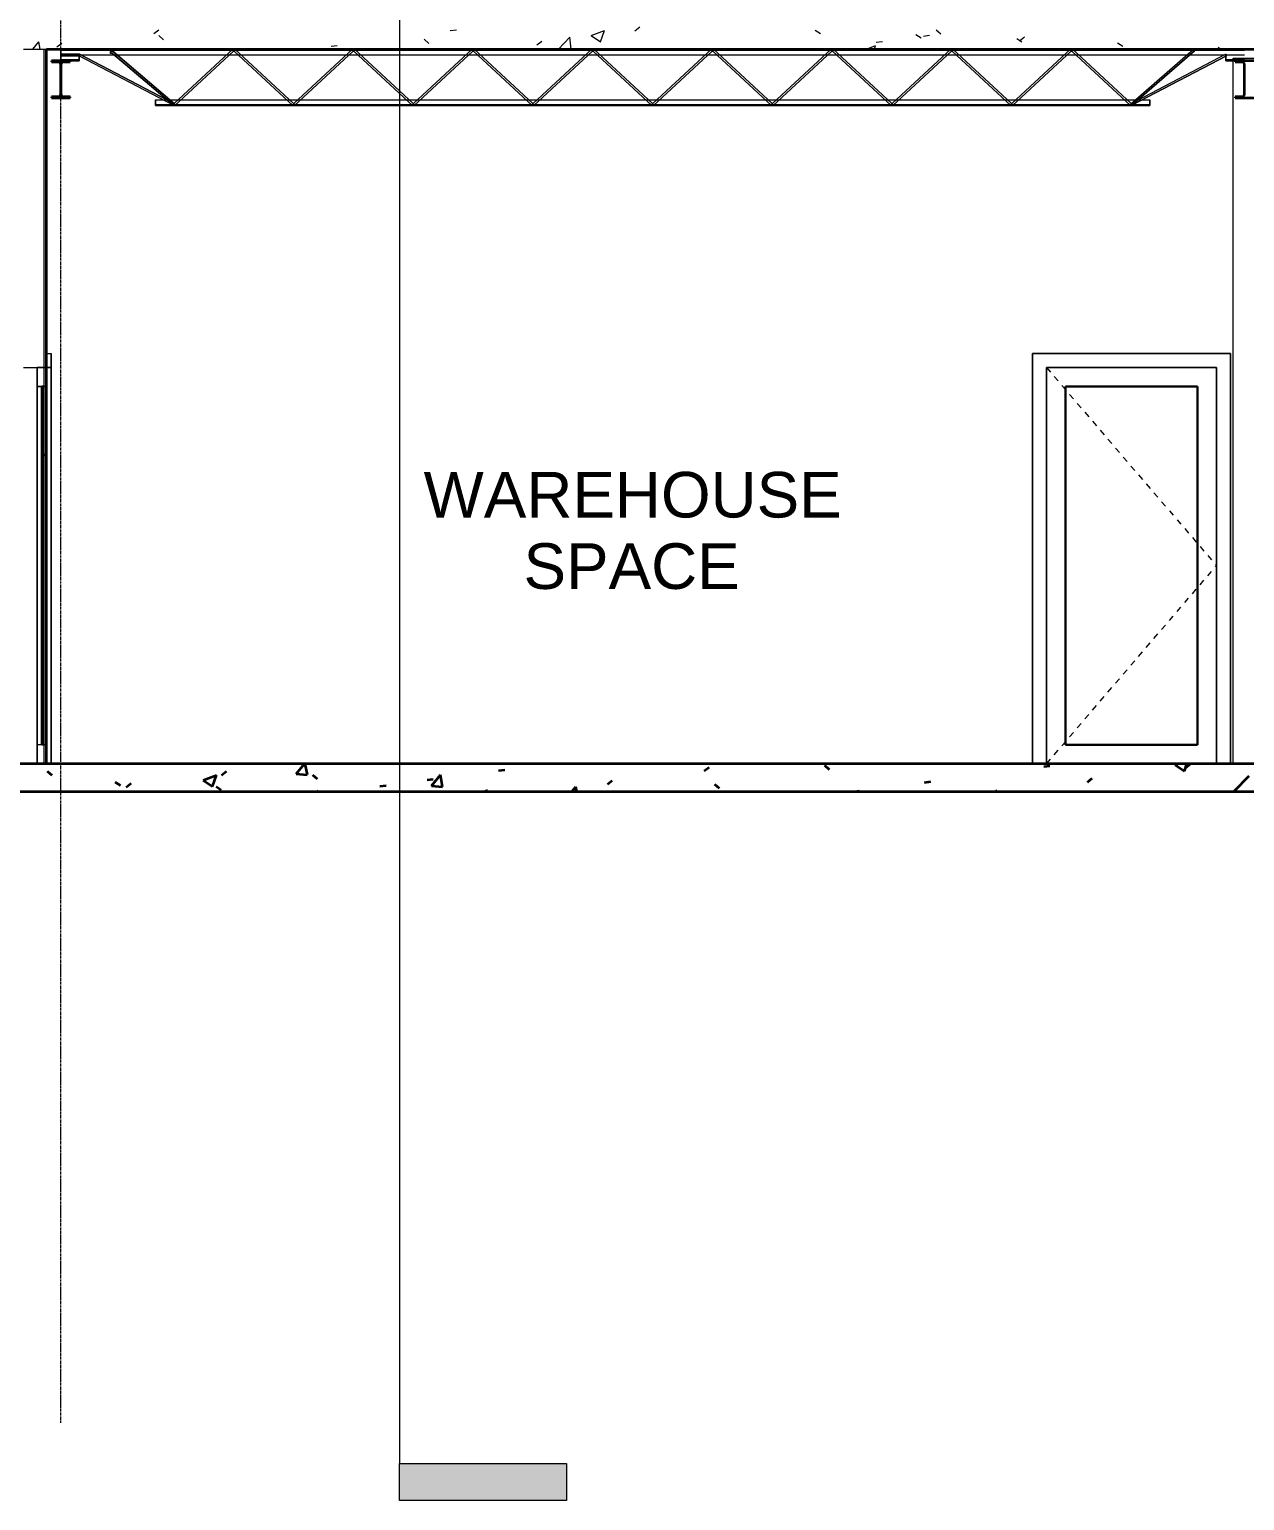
# Model space of a CAD drawing. Header units: millimetres. Extents: x -31954 to 493870, y 99509 to 604061.
# Drawn here: x 344206 to 350750, y 118149 to 126074 of the extents above; entities that cross this region are included whole.
import ezdxf

# ---------------------------------------------------------------- set-up
doc = ezdxf.new("R2010")
doc.units = ezdxf.units.MM
doc.header["$LTSCALE"] = 10
doc.linetypes.add('Center', pattern=[2, 1.25, -0.25, 0.25, -0.25])
doc.linetypes.add('Dash', pattern=[6.35, 3.175, -3.175])
for name, color, linetype, lineweight in [('A-ANNOTATIONS', 1, 'Continuous', 9), ('A-DOOR', 1, 'Continuous', 18), ('A-DOOR-GLAZ', 1, 'Continuous', 25), ('A-FLOR-LEVL', 6, 'Continuous', 9), ('A-FLOR-OTLN', 6, 'Continuous', 9), ('A-FLOR-PATT', 8, 'Continuous', 35), ('A-HATCH', 9, 'Continuous', 0), ('A-WALL', 2, 'Continuous', 18), ('C-BLDG', 6, 'Continuous', 35), ('S-BEAM-STEEL-SECTION', 4, 'Continuous', 20), ('S-GRID', 6, 'Center', 9)]:
    doc.layers.add(name, color=color, linetype=linetype, lineweight=lineweight)
doc.styles.get("Standard").update_dxf_attribs({"font": 'arial.ttf', "width": 0.8})
pattern_1 = [(45, (352317.82, 116967.97), (-247.487, 247.487), []), (45, (352317.82, 117342.97), (-247.487, 247.487), [])]

msp = doc.modelspace()

# ---------------------------------------------------------------- hatches: boundary and pattern name
at = {"layer": 'A-ANNOTATIONS'}
msp.add_hatch(color=256, dxfattribs=at).paths.add_polyline_path([(347099, 118348.8), (346199, 118348.8), (346199, 118148.8), (347099, 118148.8)], flags=0)
at = {"layer": 'S-BEAM-STEEL-SECTION'}
h = msp.add_hatch(dxfattribs=at)
h.set_pattern_fill('FP_5', color=256, style=0, pattern_type=2)
h.set_pattern_definition(pattern_1)
edge = h.paths.add_edge_path(flags=0)
edge.add_arc((344361.1, 125721.5), 11.8, 270, 360)
edge.add_line((344372.9, 125721.5), (344372.9, 125887.5))
edge.add_arc((344361.1, 125887.5), 11.8, 0, 90)
edge.add_line((344361.1, 125899.3), (344325, 125899.3))
edge.add_line((344325, 125899.3), (344325, 125904.5))
edge.add_line((344325, 125904.5), (344425, 125904.5))
edge.add_line((344425, 125904.5), (344425, 125899.3))
edge.add_line((344425, 125899.3), (344389, 125899.3))
edge.add_arc((344389, 125887.5), 11.8, 90, 180)
edge.add_line((344377.2, 125887.5), (344377.2, 125721.5))
edge.add_arc((344389, 125721.5), 11.8, 180, 270)
edge.add_line((344389, 125709.7), (344425, 125709.7))
edge.add_line((344425, 125709.7), (344425, 125704.5))
edge.add_line((344425, 125704.5), (344325, 125704.5))
edge.add_line((344325, 125704.5), (344325, 125709.7))
edge.add_line((344325, 125709.7), (344361.1, 125709.7))
h = msp.add_hatch(dxfattribs=at)
h.set_pattern_fill('FP_5', color=256, style=0, pattern_type=2)
h.set_pattern_definition(pattern_1)
edge = h.paths.add_edge_path(flags=0)
edge.add_arc((350736.1, 125721.5), 11.8, 270, 360)
edge.add_line((350747.9, 125721.5), (350747.9, 125887.5))
edge.add_arc((350736.1, 125887.5), 11.8, 0, 90)
edge.add_line((350736.1, 125899.3), (350700, 125899.3))
edge.add_line((350700, 125899.3), (350700, 125904.5))
edge.add_line((350700, 125904.5), (350800, 125904.5))
edge.add_line((350800, 125904.5), (350800, 125899.3))
edge.add_line((350800, 125899.3), (350764, 125899.3))
edge.add_arc((350764, 125887.5), 11.8, 90, 180)
edge.add_line((350752.2, 125887.5), (350752.2, 125721.5))
edge.add_arc((350764, 125721.5), 11.8, 180, 270)
edge.add_line((350764, 125709.7), (350800, 125709.7))
edge.add_line((350800, 125709.7), (350800, 125704.5))
edge.add_line((350800, 125704.5), (350700, 125704.5))
edge.add_line((350700, 125704.5), (350700, 125709.7))
edge.add_line((350700, 125709.7), (350736.1, 125709.7))

# ---------------------------------------------------------------- linework, layer by layer
at = {"layer": 'A-ANNOTATIONS'}
msp.add_line((346199, 137115.7), (346199, 118348.8), dxfattribs=at)
at = {"layer": 'A-ANNOTATIONS', "lineweight": 18}
for p, q in [((346199, 118148.8), (346199, 118348.8)), ((346199, 118348.8), (347099, 118348.8)), ((347099, 118348.8), (347099, 118148.8)), ((347099, 118148.8), (346199, 118148.8))]:
    msp.add_line(p, q, dxfattribs=at)
at = {"layer": 'A-DOOR'}
for p, q in [((344299, 122118), (344299, 124328)), ((344299, 124328), (344299, 122118)), ((344299, 124328), (344324, 124328)), ((344299, 124328), (344324, 124328)), ((344324, 122118), (344324, 124328)), ((344324, 124328), (344324, 122118)), ((350674.5, 124328), (349607.5, 124328)), ((349607.5, 124328), (349607.5, 122118)), ((349607.5, 122118), (349607.5, 124328)), ((349607.5, 124328), (350674.5, 124328)), ((349607.5, 122118), (349607.5, 124328)), ((349607.5, 124328), (350674.5, 124328)), ((350674.5, 124328), (349607.5, 124328)), ((349607.5, 124328), (349607.5, 122118)), ((350674.5, 122118), (350674.5, 124328)), ((350674.5, 124328), (350674.5, 122118)), ((350674.5, 124328), (350674.5, 122118)), ((350674.5, 122118), (350674.5, 124328)), ((344248, 124252), (344248, 122118)), ((344248, 124252), (344248, 122118)), ((344248, 122118), (344248, 124252)), ((344248, 124252), (344299, 124252)), ((344299, 124252), (344248, 124252)), ((344299, 124252), (344299, 122118)), ((344299, 124252), (344299, 122118)), ((344299, 122118), (344299, 124252)), ((344324, 124252), (344299, 124252)), ((344299, 124252), (344324, 124252)), ((344299, 124252), (344299, 122118)), ((344299, 122118), (344299, 124252)), ((344324, 124252), (344324, 122118)), ((344324, 122118), (344324, 124252)), ((349683.5, 122118), (349683.5, 124252)), ((349683.5, 124252), (350598.5, 124252)), ((350598.5, 124252), (349683.5, 124252)), ((349683.5, 124252), (349683.5, 122118)), ((350598.5, 124252), (349683.5, 124252)), ((349683.5, 124252), (349683.5, 122118)), ((349683.5, 122118), (349683.5, 124252)), ((349683.5, 124252), (350598.5, 124252)), ((350598.5, 124252), (349683.5, 124252)), ((349683.5, 124252), (349683.5, 122118)), ((349683.5, 122118), (349683.5, 124252)), ((349683.5, 124252), (350598.5, 124252)), ((350598.5, 124252), (350598.5, 122118)), ((350598.5, 122118), (350598.5, 124252)), ((350598.5, 122118), (350598.5, 124252)), ((350598.5, 124252), (350598.5, 122118)), ((350598.5, 122118), (350598.5, 124252)), ((350598.5, 124252), (350598.5, 122118)), ((344248, 124150), (344248, 122220)), ((344248, 122220), (344248, 124150)), ((344248, 124150), (344248, 122220)), ((344248, 122220), (344248, 124150)), ((344248, 124150), (344299, 124150)), ((344299, 124150), (344248, 124150)), ((344248, 124150), (344299, 124150)), ((344299, 124150), (344248, 124150)), ((344299, 124150), (344299, 122220)), ((344299, 122220), (344299, 124150)), ((344299, 124150), (344299, 122220)), ((344299, 122220), (344299, 124150)), ((349785.5, 124150), (350496.5, 124150)), ((349785.5, 122220), (349785.5, 124150)), ((349785.5, 124150), (349785.5, 122220)), ((350496.5, 124150), (349785.5, 124150)), ((350496.5, 124150), (350496.5, 122220)), ((350496.5, 122220), (350496.5, 124150)), ((344299, 122220), (344248, 122220)), ((344299, 122220), (344248, 122220)), ((344299, 122220), (344248, 122220)), ((344299, 122220), (344248, 122220)), ((350496.5, 122220), (349785.5, 122220)), ((349785.5, 122220), (350496.5, 122220)), ((344299, 122118), (344248, 122118)), ((344299, 122118), (344248, 122118)), ((344299, 122118), (344324, 122118)), ((344299, 122118), (344324, 122118)), ((344299, 122118), (344324, 122118)), ((344299, 122118), (344324, 122118)), ((349607.5, 122118), (349683.5, 122118)), ((349683.5, 122118), (349607.5, 122118)), ((349683.5, 122118), (349607.5, 122118)), ((349607.5, 122118), (349683.5, 122118)), ((349683.5, 122118), (350598.5, 122118)), ((350598.5, 122118), (349683.5, 122118)), ((350598.5, 122118), (350674.5, 122118)), ((350674.5, 122118), (350598.5, 122118)), ((350674.5, 122118), (350598.5, 122118)), ((350598.5, 122118), (350674.5, 122118))]:
    msp.add_line(p, q, dxfattribs=at)
at = {"layer": 'A-DOOR', "linetype": 'Dash'}
for p in [(349683.5, 124252), (349683.5, 122118)]:
    msp.add_line(p, (350598.5, 123185), dxfattribs=at)
at = {"layer": 'A-DOOR-GLAZ'}
for p, q in [((344273.6, 124150), (344273.6, 122220)), ((344273.6, 122220), (344273.6, 124150)), ((344273.6, 124150), (344280.8, 124150)), ((344280.8, 124150), (344273.6, 124150)), ((344273.6, 124150), (344273.6, 122220)), ((344273.6, 122220), (344273.6, 124150)), ((344273.6, 124150), (344280.8, 124150)), ((344280.8, 124150), (344273.6, 124150)), ((344280.8, 124150), (344280.8, 122220)), ((344280.8, 122220), (344280.8, 124150)), ((344280.8, 124150), (344280.8, 122220)), ((344280.8, 122220), (344280.8, 124150)), ((349785.5, 124150), (349785.5, 122220)), ((350496.5, 124150), (349785.5, 124150)), ((349785.5, 124150), (349785.5, 122220)), ((350496.5, 124150), (349785.5, 124150)), ((349785.5, 124150), (350496.5, 124150)), ((349785.5, 122220), (349785.5, 124150)), ((350496.5, 124150), (350496.5, 122220)), ((350496.5, 122220), (350496.5, 124150)), ((350496.5, 124150), (350496.5, 122220)), ((344280.8, 122220), (344273.6, 122220)), ((344280.8, 122220), (344273.6, 122220)), ((344280.8, 122220), (344273.6, 122220)), ((344280.8, 122220), (344273.6, 122220)), ((350496.5, 122220), (349785.5, 122220)), ((349785.5, 122220), (350496.5, 122220)), ((350496.5, 122220), (349785.5, 122220))]:
    msp.add_line(p, q, dxfattribs=at)
at = {"layer": 'A-FLOR-LEVL', "linetype": 'Center'}
msp.add_line((331137.8, 122118), (369016.9, 122118), dxfattribs=at)
at = {"layer": 'A-FLOR-OTLN', "lineweight": 35}
msp.add_line((344299, 125968), (363635, 125968), dxfattribs=at)
at = {"layer": 'A-FLOR-PATT', "lineweight": 9}
for p, q in [((347466.9, 126066.6), (347493.4, 126087)), ((344225, 125968), (344257.5, 126006.6)), ((344264.7, 125968), (344257.6, 126006.7)), ((344875.8, 126050.8), (344902.4, 126071.2)), ((344903.4, 126039.9), (344928.1, 126017.3)), ((346331.9, 126020.2), (346356.6, 125997.6)), ((346472.1, 126067.8), (346505.3, 126072.2)), ((346939.2, 125990.4), (346965.8, 126010.8)), ((347055.9, 125968), (347116.8, 126031.4)), ((347124.1, 125968), (347116.7, 126031.4)), ((347231.6, 126040.6), (347302.8, 126067.9)), ((347231.6, 126040.6), (347282.2, 126006.5)), ((347282.2, 126006.5), (347302.9, 126067.9)), ((348438.3, 126070), (348466.5, 126051.9)), ((348766.4, 126004.3), (348799.6, 126008.7)), ((348980.6, 126047), (349008.9, 126029)), ((349020.7, 126037.8), (349054, 126042.2)), ((349090, 126071.5), (349114.7, 126048.9)), ((349523, 126024.1), (349551.3, 126006.1)), ((349538.7, 126012.6), (349565.3, 126033)), ((344354.1, 125979.3), (344380.7, 125999.7)), ((345830.4, 125983.3), (345863.7, 125987.7)), ((348497.5, 125969.8), (348499.5, 125968)), ((348714.7, 125968), (348762.9, 125986.5)), ((348756.8, 125968), (348763, 125986.5)), ((350065.3, 126001.2), (350093.6, 125983.2)), ((350607.7, 125978.3), (350623.9, 125968))]:
    msp.add_line(p, q, dxfattribs=at)
at = {"layer": 'A-HATCH', "lineweight": 9}
for p, q in [((344284.7, 123991), (344283, 123988.2)), ((344284.7, 123991), (344283, 123988.2)), ((344299, 123764.9), (344283.9, 123791.1))]:
    msp.add_line(p, q, dxfattribs=at)
at = {"layer": 'A-WALL'}
for p, q in [((344175, 125968), (344299, 125968)), ((344283, 125968), (344283, 122118)), ((350688, 122118), (350688, 125918)), ((350688, 125918), (350812, 125918)), ((344175, 124252), (344299, 124252)), ((350598.5, 124252), (349683.5, 124252)), ((349683.5, 124252), (349683.5, 122118)), ((350598.5, 122118), (350598.5, 124252))]:
    msp.add_line(p, q, dxfattribs=at)
at = {"layer": 'A-WALL', "lineweight": 35}
msp.add_line((344299, 122118), (344299, 125968), dxfattribs=at)
at = {"layer": 'C-BLDG'}
for p, q in [((363635, 122118), (336290, 122118)), ((344301.9, 122078.5), (344326.6, 122055.9)), ((345141.9, 122029.1), (345213.1, 122056.4)), ((345192.5, 121995.1), (345213.1, 122056.5)), ((345240.7, 122057.2), (345267.3, 122077.6)), ((345642.1, 122063.4), (345687.9, 122118)), ((345642.1, 122063.4), (345702.8, 122058.1)), ((345702.9, 122058.1), (345691.8, 122118)), ((345730.4, 122058.9), (345755.1, 122036.2)), ((346370.8, 121999.6), (346419.8, 122058)), ((346431.6, 121994.4), (346419.9, 122058)), ((346732.7, 122081.2), (346766, 122085.6)), ((347840.2, 122079.4), (347866.8, 122099.9)), ((348488.5, 122110.2), (348513.2, 122087.5)), ((349668.7, 122102.2), (349701.9, 122106.6)), ((350376, 122112.7), (350389.7, 122118)), ((350376, 122112.7), (350426.5, 122078.6)), ((350426.5, 122078.6), (350439.8, 122118)), ((350431.3, 122095.2), (350457.9, 122115.6)), ((350694.7, 121970.8), (350773.9, 122053.3)), ((336290, 121968), (363635, 121968)), ((344668.9, 122019.2), (344697.1, 122001.2)), ((344727.5, 121992.2), (344754.1, 122012.6)), ((345141.9, 122029.1), (345192.5, 121995)), ((345211.2, 121996.2), (345239.5, 121978.2)), ((345753.6, 121973.3), (345762, 121968)), ((346093.6, 121997.1), (346126.8, 122001.5)), ((346347.9, 122030.6), (346381.2, 122034.9)), ((346370.8, 121999.6), (346431.6, 121994.3)), ((346654.8, 121968), (346673.2, 121975)), ((346670.9, 121968), (346673.2, 121975.1)), ((347126.5, 121968), (347148.6, 121994.2)), ((347153.5, 121968), (347148.6, 121994.3)), ((347318.6, 122007.9), (347345.2, 122028.3)), ((347896, 122008.4), (347920.7, 121985.8)), ((348649, 121968), (348675.5, 121971.5)), ((349027, 122017.7), (349060.3, 122022.1)), ((349408.7, 121968), (349417, 121974.4)), ((349903.6, 122019), (349930.2, 122039.4)), ((350694.7, 121970.8), (350713.2, 121968))]:
    msp.add_line(p, q, dxfattribs=at)
at = {"layer": 'S-BEAM-STEEL-SECTION'}
for p, q in [((344375, 125968), (344375, 125961.5)), ((344375, 125936), (344375, 125968)), ((344375, 125968), (344375, 125936)), ((344375, 125961.5), (344375, 125968)), ((350750, 125968), (344375, 125968)), ((344375, 125968), (350750, 125968)), ((350750, 125968), (344375, 125968)), ((344375, 125968), (350750, 125968)), ((344375, 125961.5), (344375, 125936)), ((344375, 125936), (344375, 125961.5)), ((344375, 125961.5), (350750, 125961.5)), ((344375, 125961.5), (350750, 125961.5)), ((344375, 125961.5), (350750, 125961.5)), ((344375, 125961.5), (350750, 125961.5)), ((344476.2, 125940.7), (344375, 125940.7)), ((344375, 125931.2), (344375, 125940.7)), ((344375, 125940.7), (344375, 125931.2)), ((344375, 125940.7), (344476.2, 125940.7)), ((344375, 125936), (350750, 125936)), ((344375, 125936), (350750, 125936)), ((344375, 125936), (350750, 125936)), ((344375, 125936), (350750, 125936)), ((344375, 125911), (344375, 125936)), ((344375, 125936), (344375, 125904.5)), ((344375, 125904.5), (344375, 125936)), ((344375, 125936), (344375, 125911)), ((344375, 125936), (344475, 125936)), ((344375, 125936), (344475, 125936)), ((344375, 125936), (344475, 125936)), ((344375, 125936), (344475, 125936)), ((344473.8, 125931.2), (344375, 125931.2)), ((344375, 125931.2), (344473.8, 125931.2)), ((344473.8, 125931.2), (344982.8, 125665.1)), ((344473.8, 125931.2), (344982.8, 125665.1)), ((344475, 125904.5), (344475, 125936)), ((344475, 125936), (344475, 125911)), ((344475, 125911), (344475, 125936)), ((344475, 125936), (344475, 125904.5)), ((344987.2, 125673.5), (344476.2, 125940.7)), ((344476.2, 125940.7), (344987.2, 125673.5)), ((344642.9, 125953.7), (344642.9, 125944.2)), ((344642.9, 125944.2), (344642.9, 125953.7)), ((344642.9, 125953.7), (344657.3, 125953.7)), ((344657.3, 125953.7), (344642.9, 125953.7)), ((344653.8, 125944.2), (344642.9, 125944.2)), ((344653.8, 125944.2), (344642.9, 125944.2)), ((344653.8, 125944.2), (344981.9, 125665.7)), ((344981.9, 125665.7), (344653.8, 125944.2)), ((344657.3, 125953.7), (344988.1, 125672.9)), ((344988.1, 125672.9), (344657.3, 125953.7)), ((344986.3, 125674.1), (345302.2, 125966.4)), ((345302.2, 125966.4), (344986.3, 125674.1)), ((344990, 125664.6), (345305.9, 125956.9)), ((345305.9, 125956.9), (344990, 125664.6)), ((345302.2, 125966.4), (345312.2, 125966.4)), ((345312.2, 125966.4), (345302.2, 125966.4)), ((345305.9, 125956.9), (345308.5, 125956.9)), ((345308.5, 125956.9), (345305.9, 125956.9)), ((345308.5, 125956.9), (345624.4, 125664.6)), ((345624.4, 125664.6), (345308.5, 125956.9)), ((345312.2, 125966.4), (345628.1, 125674.1)), ((345628.1, 125674.1), (345312.2, 125966.4)), ((345630.7, 125674.1), (345946.5, 125966.4)), ((345946.5, 125966.4), (345630.7, 125674.1)), ((345634.4, 125664.6), (345950.3, 125956.9)), ((345950.3, 125956.9), (345634.4, 125664.6)), ((345946.5, 125966.4), (345956.6, 125966.4)), ((345956.6, 125966.4), (345946.5, 125966.4)), ((345950.3, 125956.9), (345952.9, 125956.9)), ((345952.9, 125956.9), (345950.3, 125956.9)), ((345952.9, 125956.9), (346268.7, 125664.6)), ((346268.7, 125664.6), (345952.9, 125956.9)), ((345956.6, 125966.4), (346272.4, 125674.1)), ((346272.4, 125674.1), (345956.6, 125966.4)), ((346275.1, 125674.1), (346590.9, 125966.4)), ((346590.9, 125966.4), (346275.1, 125674.1)), ((346278.8, 125664.6), (346594.6, 125956.9)), ((346594.6, 125956.9), (346278.8, 125664.6)), ((346590.9, 125966.4), (346601, 125966.4)), ((346601, 125966.4), (346590.9, 125966.4)), ((346594.6, 125956.9), (346597.3, 125956.9)), ((346597.3, 125956.9), (346594.6, 125956.9)), ((346597.3, 125956.9), (346913.1, 125664.6)), ((346913.1, 125664.6), (346597.3, 125956.9)), ((346601, 125966.4), (346916.8, 125674.1)), ((346916.8, 125674.1), (346601, 125966.4)), ((346919.5, 125674.1), (347235.3, 125966.4)), ((347235.3, 125966.4), (346919.5, 125674.1)), ((346923.2, 125664.6), (347239, 125956.9)), ((347239, 125956.9), (346923.2, 125664.6)), ((347235.3, 125966.4), (347245.4, 125966.4)), ((347245.4, 125966.4), (347235.3, 125966.4)), ((347239, 125956.9), (347241.6, 125956.9)), ((347241.6, 125956.9), (347239, 125956.9)), ((347241.6, 125956.9), (347557.5, 125664.6)), ((347557.5, 125664.6), (347241.6, 125956.9)), ((347245.4, 125966.4), (347561.2, 125674.1)), ((347561.2, 125674.1), (347245.4, 125966.4)), ((347563.8, 125674.1), (347879.7, 125966.4)), ((347879.7, 125966.4), (347563.8, 125674.1)), ((347567.5, 125664.6), (347883.4, 125956.9)), ((347883.4, 125956.9), (347567.5, 125664.6)), ((347879.7, 125966.4), (347889.7, 125966.4)), ((347889.7, 125966.4), (347879.7, 125966.4)), ((347883.4, 125956.9), (347886, 125956.9)), ((347886, 125956.9), (347883.4, 125956.9)), ((347886, 125956.9), (348201.9, 125664.6)), ((348201.9, 125664.6), (347886, 125956.9)), ((347889.7, 125966.4), (348205.6, 125674.1)), ((348205.6, 125674.1), (347889.7, 125966.4)), ((348208.2, 125674.1), (348524, 125966.4)), ((348524, 125966.4), (348208.2, 125674.1)), ((348211.9, 125664.6), (348527.8, 125956.9)), ((348527.8, 125956.9), (348211.9, 125664.6)), ((348524, 125966.4), (348534.1, 125966.4)), ((348534.1, 125966.4), (348524, 125966.4)), ((348527.8, 125956.9), (348530.4, 125956.9)), ((348530.4, 125956.9), (348527.8, 125956.9)), ((348530.4, 125956.9), (348846.2, 125664.6)), ((348846.2, 125664.6), (348530.4, 125956.9)), ((348534.1, 125966.4), (348849.9, 125674.1)), ((348849.9, 125674.1), (348534.1, 125966.4)), ((348852.6, 125674.1), (349168.4, 125966.4)), ((349168.4, 125966.4), (348852.6, 125674.1)), ((348856.3, 125664.6), (349172.1, 125956.9)), ((349172.1, 125956.9), (348856.3, 125664.6)), ((349168.4, 125966.4), (349178.5, 125966.4)), ((349178.5, 125966.4), (349168.4, 125966.4)), ((349172.1, 125956.9), (349174.8, 125956.9)), ((349174.8, 125956.9), (349172.1, 125956.9)), ((349174.8, 125956.9), (349490.6, 125664.6)), ((349490.6, 125664.6), (349174.8, 125956.9)), ((349178.5, 125966.4), (349494.3, 125674.1)), ((349494.3, 125674.1), (349178.5, 125966.4)), ((349497, 125674.1), (349812.8, 125966.4)), ((349812.8, 125966.4), (349497, 125674.1)), ((349500.7, 125664.6), (349816.5, 125956.9)), ((349816.5, 125956.9), (349500.7, 125664.6)), ((349812.8, 125966.4), (349822.9, 125966.4)), ((349822.9, 125966.4), (349812.8, 125966.4)), ((349816.5, 125956.9), (349819.1, 125956.9)), ((349819.1, 125956.9), (349816.5, 125956.9)), ((349819.1, 125956.9), (350135, 125664.6)), ((350135, 125664.6), (349819.1, 125956.9)), ((349822.9, 125966.4), (350138.7, 125674.1)), ((350138.7, 125674.1), (349822.9, 125966.4)), ((350136.9, 125672.9), (350473.6, 125965.2)), ((350136.9, 125672.9), (350473.6, 125965.2)), ((350137.8, 125673.5), (350647.8, 125940.2)), ((350137.8, 125673.5), (350647.8, 125940.2)), ((350652.2, 125931.8), (350142.2, 125665.1)), ((350142.2, 125665.1), (350652.2, 125931.8)), ((350479.8, 125958), (350143.1, 125665.7)), ((350143.1, 125665.7), (350479.8, 125958)), ((350479.8, 125958), (350473.6, 125965.2)), ((350473.6, 125965.2), (350479.8, 125958)), ((350652.2, 125931.8), (350647.8, 125940.2)), ((350647.8, 125940.2), (350652.2, 125931.8)), ((350650, 125904.5), (350650, 125936)), ((350650, 125936), (350650, 125911)), ((350650, 125911), (350650, 125936)), ((350650, 125936), (350650, 125904.5)), ((350650, 125936), (350750, 125936)), ((350650, 125936), (350750, 125936)), ((350650, 125936), (350750, 125936)), ((350650, 125936), (350750, 125936)), ((344375, 125904.5), (344375, 125911)), ((344375, 125911), (344375, 125904.5)), ((344375, 125911), (344475, 125911)), ((344375, 125911), (344475, 125911)), ((344375, 125911), (344475, 125911)), ((344375, 125911), (344475, 125911)), ((344475, 125904.5), (344375, 125904.5)), ((344375, 125904.5), (344475, 125904.5)), ((344475, 125904.5), (344375, 125904.5)), ((344375, 125904.5), (344475, 125904.5)), ((344475, 125911), (344475, 125904.5)), ((344475, 125904.5), (344475, 125911)), ((350650, 125911), (350650, 125904.5)), ((350650, 125904.5), (350650, 125911)), ((350650, 125911), (350750, 125911)), ((350650, 125911), (350750, 125911)), ((350650, 125911), (350750, 125911)), ((350650, 125911), (350750, 125911)), ((350750, 125904.5), (350650, 125904.5)), ((350650, 125904.5), (350750, 125904.5)), ((350750, 125904.5), (350650, 125904.5)), ((350650, 125904.5), (350750, 125904.5)), ((344885, 125663), (344885, 125695)), ((344885, 125695), (344885, 125669.5)), ((344885, 125669.5), (344885, 125695)), ((344885, 125695), (344885, 125663)), ((344885, 125695), (350240, 125695)), ((344885, 125695), (350240, 125695)), ((344885, 125695), (350240, 125695)), ((344885, 125695), (350240, 125695)), ((350240, 125669.5), (350240, 125695)), ((350240, 125695), (350240, 125663)), ((350240, 125663), (350240, 125695)), ((350240, 125695), (350240, 125669.5)), ((344885, 125669.5), (344885, 125663)), ((344885, 125663), (344885, 125669.5)), ((344885, 125669.5), (350240, 125669.5)), ((344885, 125669.5), (350240, 125669.5)), ((344885, 125669.5), (350240, 125669.5)), ((344885, 125669.5), (350240, 125669.5)), ((350240, 125663), (344885, 125663)), ((344885, 125663), (350240, 125663)), ((350240, 125663), (344885, 125663)), ((344885, 125663), (350240, 125663)), ((344981.9, 125665.7), (344988.1, 125672.9)), ((344988.1, 125672.9), (344981.9, 125665.7)), ((344987.2, 125673.5), (344982.8, 125665.1)), ((344982.8, 125665.1), (344987.2, 125673.5)), ((344985, 125674.1), (344985, 125664.6)), ((344985, 125664.6), (344985, 125674.1)), ((344985, 125674.1), (344986.3, 125674.1)), ((344986.3, 125674.1), (344985, 125674.1)), ((344990, 125664.6), (344985, 125664.6)), ((344990, 125664.6), (344985, 125664.6)), ((345624.4, 125664.6), (345629.4, 125664.6)), ((345629.4, 125664.6), (345624.4, 125664.6)), ((345628.1, 125674.1), (345629.4, 125674.1)), ((345629.4, 125674.1), (345628.1, 125674.1)), ((345629.4, 125674.1), (345629.4, 125664.6)), ((345629.4, 125664.6), (345629.4, 125674.1)), ((345629.4, 125674.1), (345630.7, 125674.1)), ((345630.7, 125674.1), (345629.4, 125674.1)), ((345629.4, 125664.6), (345629.4, 125674.1)), ((345629.4, 125674.1), (345629.4, 125664.6)), ((345634.4, 125664.6), (345629.4, 125664.6)), ((345634.4, 125664.6), (345629.4, 125664.6)), ((346268.7, 125664.6), (346273.8, 125664.6)), ((346273.8, 125664.6), (346268.7, 125664.6)), ((346272.4, 125674.1), (346273.8, 125674.1)), ((346273.8, 125674.1), (346272.4, 125674.1)), ((346273.8, 125674.1), (346273.8, 125664.6)), ((346273.8, 125664.6), (346273.8, 125674.1)), ((346273.8, 125674.1), (346275.1, 125674.1)), ((346275.1, 125674.1), (346273.8, 125674.1)), ((346273.8, 125664.6), (346273.8, 125674.1)), ((346273.8, 125674.1), (346273.8, 125664.6)), ((346278.8, 125664.6), (346273.8, 125664.6)), ((346278.8, 125664.6), (346273.8, 125664.6)), ((346913.1, 125664.6), (346918.1, 125664.6)), ((346918.1, 125664.6), (346913.1, 125664.6)), ((346916.8, 125674.1), (346918.1, 125674.1)), ((346918.1, 125674.1), (346916.8, 125674.1)), ((346918.1, 125674.1), (346918.1, 125664.6)), ((346918.1, 125664.6), (346918.1, 125674.1)), ((346918.1, 125674.1), (346919.5, 125674.1)), ((346919.5, 125674.1), (346918.1, 125674.1)), ((346918.1, 125664.6), (346918.1, 125674.1)), ((346918.1, 125674.1), (346918.1, 125664.6)), ((346923.2, 125664.6), (346918.1, 125664.6)), ((346923.2, 125664.6), (346918.1, 125664.6)), ((347557.5, 125664.6), (347562.5, 125664.6)), ((347562.5, 125664.6), (347557.5, 125664.6)), ((347561.2, 125674.1), (347562.5, 125674.1)), ((347562.5, 125674.1), (347561.2, 125674.1)), ((347562.5, 125674.1), (347562.5, 125664.6)), ((347562.5, 125664.6), (347562.5, 125674.1)), ((347562.5, 125674.1), (347563.8, 125674.1)), ((347563.8, 125674.1), (347562.5, 125674.1)), ((347562.5, 125664.6), (347562.5, 125674.1)), ((347562.5, 125674.1), (347562.5, 125664.6)), ((347567.5, 125664.6), (347562.5, 125664.6)), ((347567.5, 125664.6), (347562.5, 125664.6)), ((348201.9, 125664.6), (348206.9, 125664.6)), ((348206.9, 125664.6), (348201.9, 125664.6)), ((348205.6, 125674.1), (348206.9, 125674.1)), ((348206.9, 125674.1), (348205.6, 125674.1)), ((348206.9, 125674.1), (348206.9, 125664.6)), ((348206.9, 125664.6), (348206.9, 125674.1)), ((348206.9, 125674.1), (348208.2, 125674.1)), ((348208.2, 125674.1), (348206.9, 125674.1)), ((348206.9, 125664.6), (348206.9, 125674.1)), ((348206.9, 125674.1), (348206.9, 125664.6)), ((348211.9, 125664.6), (348206.9, 125664.6)), ((348211.9, 125664.6), (348206.9, 125664.6)), ((348846.2, 125664.6), (348851.3, 125664.6)), ((348851.3, 125664.6), (348846.2, 125664.6)), ((348849.9, 125674.1), (348851.3, 125674.1)), ((348851.3, 125674.1), (348849.9, 125674.1)), ((348851.3, 125674.1), (348851.3, 125664.6)), ((348851.3, 125664.6), (348851.3, 125674.1)), ((348851.3, 125674.1), (348852.6, 125674.1)), ((348852.6, 125674.1), (348851.3, 125674.1)), ((348851.3, 125664.6), (348851.3, 125674.1)), ((348851.3, 125674.1), (348851.3, 125664.6)), ((348856.3, 125664.6), (348851.3, 125664.6)), ((348856.3, 125664.6), (348851.3, 125664.6)), ((349490.6, 125664.6), (349495.6, 125664.6)), ((349495.6, 125664.6), (349490.6, 125664.6)), ((349494.3, 125674.1), (349495.6, 125674.1)), ((349495.6, 125674.1), (349494.3, 125674.1)), ((349495.6, 125664.6), (349495.6, 125674.1)), ((349495.6, 125674.1), (349495.6, 125664.6)), ((349495.6, 125674.1), (349495.6, 125664.6)), ((349495.6, 125664.6), (349495.6, 125674.1)), ((349495.6, 125674.1), (349497, 125674.1)), ((349497, 125674.1), (349495.6, 125674.1)), ((349500.7, 125664.6), (349495.6, 125664.6)), ((349500.7, 125664.6), (349495.6, 125664.6)), ((350135, 125664.6), (350140, 125664.6)), ((350140, 125664.6), (350135, 125664.6)), ((350143.1, 125665.7), (350136.9, 125672.9)), ((350136.9, 125672.9), (350143.1, 125665.7)), ((350142.2, 125665.1), (350137.8, 125673.5)), ((350137.8, 125673.5), (350142.2, 125665.1)), ((350138.7, 125674.1), (350140, 125674.1)), ((350140, 125674.1), (350138.7, 125674.1)), ((350140, 125664.6), (350140, 125674.1)), ((350140, 125674.1), (350140, 125664.6)), ((350240, 125663), (350240, 125669.5)), ((350240, 125669.5), (350240, 125663))]:
    msp.add_line(p, q, dxfattribs=at)
at = {"layer": 'S-BEAM-STEEL-SECTION', "lineweight": 35}
for p, q in [((344425, 125904.5), (344325, 125904.5)), ((344325, 125904.5), (344325, 125899.3)), ((344325, 125899.3), (344361.1, 125899.3)), ((344372.9, 125887.5), (344372.9, 125721.5)), ((344377.2, 125721.5), (344377.2, 125887.5)), ((344389, 125899.3), (344425, 125899.3)), ((344425, 125899.3), (344425, 125904.5)), ((350800, 125904.5), (350700, 125904.5)), ((350700, 125904.5), (350700, 125899.3)), ((350700, 125899.3), (350736.1, 125899.3)), ((350747.9, 125887.5), (350747.9, 125721.5)), ((344361.1, 125709.7), (344325, 125709.7)), ((344325, 125709.7), (344325, 125704.5)), ((344325, 125704.5), (344425, 125704.5)), ((344425, 125709.7), (344389, 125709.7)), ((344425, 125704.5), (344425, 125709.7)), ((350736.1, 125709.7), (350700, 125709.7)), ((350700, 125709.7), (350700, 125704.5)), ((350700, 125704.5), (350800, 125704.5))]:
    msp.add_line(p, q, dxfattribs=at)
for centre, start, end in [((344361.1, 125887.5), 0, 90), ((344389, 125887.5), 90, 180), ((350736.1, 125887.5), 0, 90), ((344361.1, 125721.5), 270, 0), ((344389, 125721.5), 180, 270), ((350736.1, 125721.5), 270, 0)]:
    msp.add_arc(centre, 11.8, start, end, dxfattribs=at)
at = {"layer": 'S-GRID'}
msp.add_line((344375, 118568), (344375, 137118), dxfattribs=at)

# ---------------------------------------------------------------- texts
at = {"layer": 'A-ANNOTATIONS'}
for s, p in [('WAREHOUSE', (346328.9, 123444.2)), ('SPACE', (346867, 123059.6))]:
    msp.add_text(s, height=245.88, dxfattribs=at).set_placement(p)

doc.saveas('drawing.dxf')
